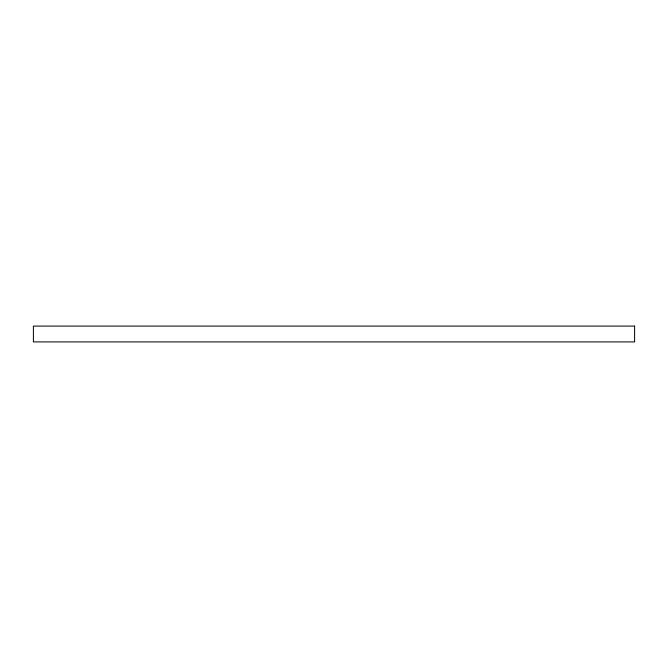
<?xml version="1.0" encoding="UTF-8"?>
<svg xmlns="http://www.w3.org/2000/svg" width="668" height="668" viewBox="0 0 668 668"><rect width="100%" height="100%" fill="white"/><g stroke="black" fill="none" stroke-linecap="round" stroke-linejoin="round"><path stroke-width="1" d="M634.6 326.093L33.4 326.093L33.4 341.907L634.6 341.907L634.6 326.093"/></g></svg>
